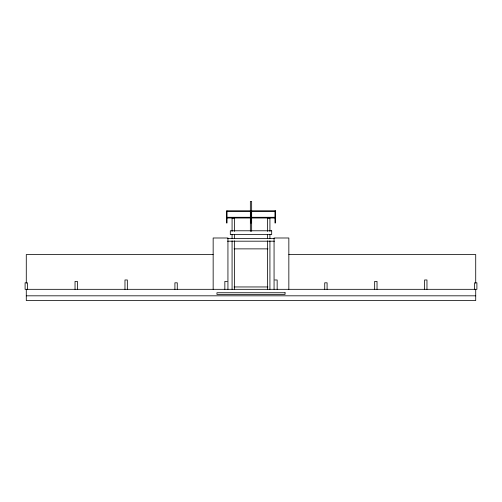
<?xml version="1.0" encoding="UTF-8"?>
<svg xmlns="http://www.w3.org/2000/svg" width="502" height="502" viewBox="0 0 502 502"><rect width="100%" height="100%" fill="white"/><g stroke="black" fill="none" stroke-linecap="round" stroke-linejoin="round"><path stroke-width="0.75" d="M227.538 238.582L274.462 238.582M227.538 241.186L274.462 241.186M234.032 248.873L267.968 248.873M213.155 254.545L26.28 254.545L26.28 283.141M288.845 254.545L475.72 254.545L475.72 283.141M274.789 279.978L277.154 279.978L277.154 289.321M227.211 281.396L224.846 281.396L224.846 289.321M234.032 286.956L267.968 286.956M26.28 295.822L475.72 295.822M475.72 289.321L475.72 300.554L26.28 300.554L26.28 289.321M474.534 289.321L474.534 282.814L476.9 282.814L476.9 289.321L25.1 289.321L25.1 282.814L27.466 282.814L27.466 289.321M426.964 289.321L426.964 279.978L424.598 279.978L424.598 289.321M377.027 289.321L377.027 281.396L374.661 281.396L374.661 289.321M327.091 289.321L327.091 282.814L324.725 282.814L324.725 289.321M288.845 289.321L288.845 237.992L274.061 237.992L274.061 289.321M269.925 231.422L269.925 218.119L267.56 218.119L267.56 231.422M269.925 234.553L269.925 238.463M269.925 240.809L269.925 289.321M267.56 234.553L267.56 238.463M267.56 240.809L267.56 289.321M251.653 231.372L251.653 201.446L250.347 201.446L250.347 231.372M234.44 231.422L234.44 218.119L232.075 218.119L232.075 231.422M234.44 234.553L234.44 238.463M234.44 240.809L234.44 289.321M232.075 234.553L232.075 238.463M232.075 240.809L232.075 289.321M227.939 289.321L227.939 237.992L213.155 237.992L213.155 289.321M177.275 289.321L177.275 282.814L174.909 282.814L174.909 289.321M127.339 289.321L127.339 279.978L124.973 279.978L124.973 289.321M77.402 289.321L77.402 281.396L75.036 281.396L75.036 289.321M275.247 210.79L226.753 210.79L226.753 211.499L275.247 211.499L275.247 210.79M227.048 211.141L226.458 211.141L226.458 222.97L227.048 222.97L227.048 211.141M251.295 211.141L250.705 211.141L250.705 222.97L251.295 222.97L251.295 211.141M275.542 211.141L274.952 211.141L274.952 222.97L275.542 222.97L275.542 211.141M275.247 217.291L226.753 217.291L226.753 218L275.247 218L275.247 217.291M271.695 230.776L230.305 230.776L230.305 234.559L271.695 234.559L271.695 230.776M285.061 292.748L216.939 292.748L216.939 294.404L285.061 294.404L285.061 292.748"/></g></svg>
